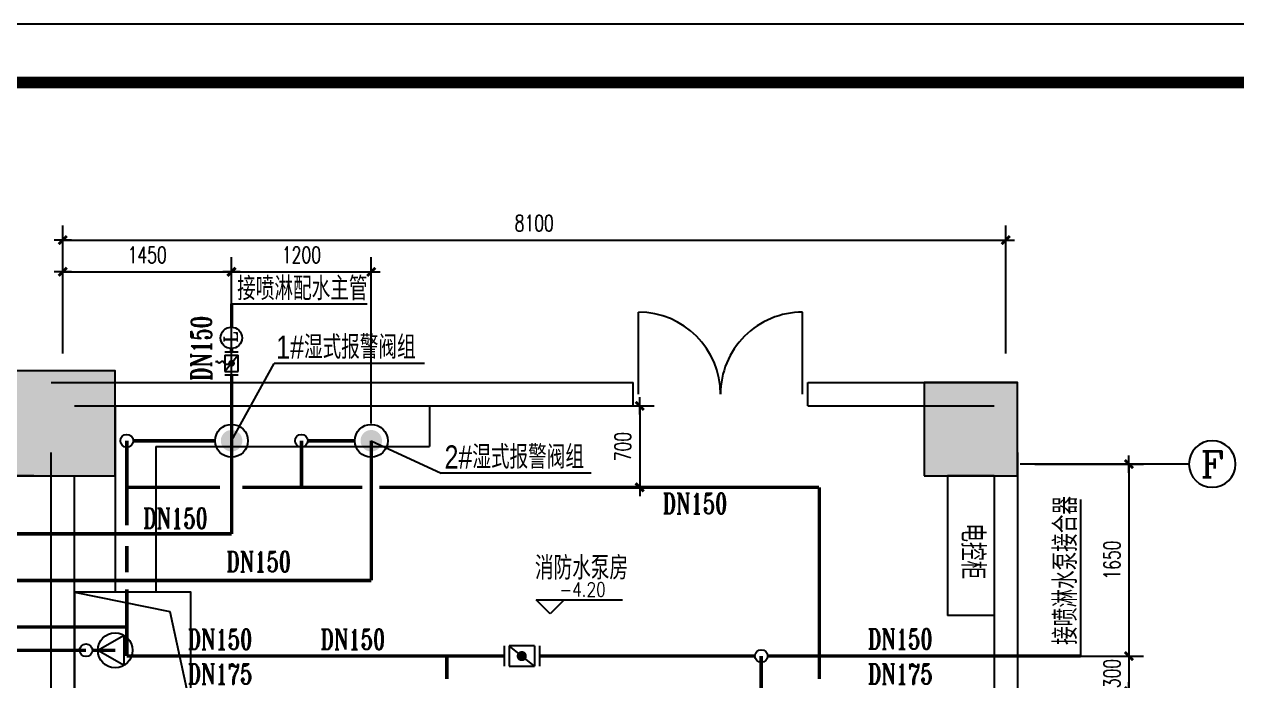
# Model space of a CAD drawing. Extents: x -1920 to 40080, y 2127 to 31827.
# Drawn here: x 3335 to 13751, y 26186 to 31827 of the extents above; entities that cross this region are included whole.
import ezdxf
from ezdxf.enums import TextEntityAlignment as Align

# ---------------------------------------------------------------- set-up
doc = ezdxf.new("R2010")
doc.units = 0
doc.header["$LTSCALE"] = 1000
doc.linetypes.add('ACAD_ISO05W100', pattern=[33, 24, -3, 0, -3, 0, -3])
doc.linetypes.add('ACAD_ISO08W100', pattern=[36, 24, -3, 6, -3])
for name, color, linetype in [('0SF废水', 4, 'ACAD_ISO08W100'), ('0STXT标注', 3, 'Continuous'), ('0SZ自喷', 11, 'ACAD_ISO05W100'), ('0管径', 2, 'Continuous'), ('0辅助', 8, 'Continuous'), ('0附件', 2, 'Continuous'), ('AXIS_TEXT', 7, 'Continuous'), ('FM', 60, 'Continuous'), ('PUB_HATCH', 8, 'Continuous'), ('WALL', 9, 'Continuous'), ('建-图框', 4, 'Continuous'), ('普消', 6, 'Continuous')]:
    doc.layers.add(name, color=color, linetype=linetype)
doc.styles.add('BZ', font='romant.shx', dxfattribs={"width": 0.7, "bigfont": 'hztxt.shx'})
doc.styles.add('COMPLEX', font='COMPLEX')
doc.styles.add('DIM_FONT', font='SIMPLEX.shx', dxfattribs={"width": 0.8})
doc.styles.add('DX', font='txt.shx', dxfattribs={"width": 0.7, "bigfont": 'hztxt.shx'})
doc.styles.add('ROMANT', font='romant.shx', dxfattribs={"width": 0.7, "height": 300})
doc.styles.add('WM', font='txt.shx', dxfattribs={"width": 0.8, "bigfont": 'hztxt.shx'})
doc.styles.add('大小相等', font='sltxt.shx', dxfattribs={"width": 0.8, "bigfont": 'hztxt.shx'})
doc.dimstyles.new('DIMA50', dxfattribs={"dimscale": 0.5, "dimtxt": 280, "dimasz": 1, "dimexe": 250, "dimexo": 300, "dimgap": 150, "dimtad": 1, "dimdec": 0, "dimdsep": 46, "dimtxsty": 'BZ', "dimblk": '_DIMX', "dimcen": 2.5, "dimclrd": 9, "dimclre": 9, "dimclrt": 256, "dimadec": 0, "dimazin": 0, "dimtfac": 1, "dimtdec": 0, "dimtix": 1, "dimtmove": 2, "dimatfit": 3, "dimldrblk": '_DIMX', "dimfxl": 1, "dimtolj": 1, "dimtzin": 0, "dimarcsym": 0})

# ---------------------------------------------------------------- blocks, each defined once
blk = doc.blocks.new('_FZH')
blk.add_lwpolyline([(-0.5, -0.5), (0.5, -0.5), (0.5, 0.5), (-0.5, 0.5)], close=True)
at = {"layer": 'PUB_HATCH'}
blk.add_solid([(-0.5, -0.5), (0.5, -0.5), (-0.5, 0.5), (0.5, 0.5)], dxfattribs=at)
blk = doc.blocks.new('_DBLK1')
for p, q in [((-0.47, 0), (-0.47, -0.47)), ((0.47, 0), (0.47, -0.47))]:
    blk.add_line(p, q)
for centre, start, end in [((-0.47, 0), 270, 0), ((0.47, 0), 180, 270)]:
    blk.add_arc(centre, 0.47, start, end)
blk = doc.blocks.new('B17')
at = {"layer": 'FM'}
for p, q in [((-1.55, 2.57), (-1.55, -2.57)), ((3, 0), (-1.55, 2.57)), ((3, 0), (-1.55, -2.57))]:
    blk.add_line(p, q, dxfattribs=at)
blk.add_circle((0, 0), 3, dxfattribs=at)
blk = doc.blocks.new('_DIMX')
blk.add_line((-150, 0), (150, 0))
at = {"const_width": 50}
blk.add_lwpolyline([(-70, -70), (70, 70)], dxfattribs=at)
blk = doc.blocks.new('*D17')
at = {"layer": '0STXT标注', "color": 9, "lineweight": -2, "transparency": 16777216}
for p, q in [((3666, 28998), (3666, 30098)), ((11766, 28998), (11766, 30098)), ((3666, 29973), (11765, 29973))]:
    blk.add_line(p, q, dxfattribs=at)
at = {"layer": 'Defpoints', "color": 0, "transparency": 16777216}
for p in [(11766, 29973), (3666, 28848, 0), (11766, 28848, 0)]:
    blk.add_point(p, dxfattribs=at)
at = {"layer": '0STXT标注', "color": 9, "lineweight": -2, "transparency": 16777216, "xscale": 0.5, "yscale": 0.5, "zscale": 0.5, "rotation": 180}
blk.add_blockref('_DIMX', (3666, 29973), dxfattribs=at)
at = {"layer": '0STXT标注', "color": 9, "lineweight": -2, "transparency": 16777216, "xscale": 0.5, "yscale": 0.5, "zscale": 0.5}
blk.add_blockref('_DIMX', (11766, 29973), dxfattribs=at)
at = {"layer": '0STXT标注', "transparency": 16777216, "insert": (7716, 30118), "char_height": 140, "attachment_point": 5, "style": 'BZ'}
blk.add_mtext('\\A1;8100', dxfattribs=at)
blk = doc.blocks.new('*D18')
at = {"layer": '0STXT标注', "color": 9, "lineweight": -2, "transparency": 16777216}
for p, q in [((3666, 28998), (3666, 29825)), ((5116, 29575), (5116, 29825)), ((3666, 29700), (5115, 29700))]:
    blk.add_line(p, q, dxfattribs=at)
at = {"layer": 'Defpoints', "color": 0, "transparency": 16777216}
for p in [(5116, 29700), (5116, 29425, 0), (3666, 28848, 0)]:
    blk.add_point(p, dxfattribs=at)
at = {"layer": '0STXT标注', "color": 9, "lineweight": -2, "transparency": 16777216, "xscale": 0.5, "yscale": 0.5, "zscale": 0.5, "rotation": 180}
blk.add_blockref('_DIMX', (3666, 29700), dxfattribs=at)
at = {"layer": '0STXT标注', "color": 9, "lineweight": -2, "transparency": 16777216, "xscale": 0.5, "yscale": 0.5, "zscale": 0.5}
blk.add_blockref('_DIMX', (5116, 29700), dxfattribs=at)
at = {"layer": '0STXT标注', "transparency": 16777216, "insert": (4391, 29845), "char_height": 140, "attachment_point": 5, "style": 'BZ'}
blk.add_mtext('\\A1;1450', dxfattribs=at)
blk = doc.blocks.new('*D44')
at = {"layer": '0STXT标注', "color": 9, "lineweight": -2, "transparency": 16777216}
for p, q in [((3416, 27948), (3055, 27948)), ((3180, 27948), (3180, 27449)), ((3416, 27448), (3055, 27448))]:
    blk.add_line(p, q, dxfattribs=at)
at = {"layer": 'Defpoints', "color": 0, "transparency": 16777216}
for p in [(3566, 27948, 0), (3180, 27448), (3566, 27448, 0)]:
    blk.add_point(p, dxfattribs=at)
at = {"layer": '0STXT标注', "color": 9, "lineweight": -2, "transparency": 16777216, "xscale": 0.5, "yscale": 0.5, "zscale": 0.5}
for p, rotation in [((3180, 27948), 90), ((3180, 27448), 270)]:
    blk.add_blockref('_DIMX', p, dxfattribs=dict(at, rotation=rotation))
at = {"layer": '0STXT标注', "transparency": 16777216, "insert": (3035, 27698), "char_height": 140, "attachment_point": 5, "rotation": 90, "style": 'BZ'}
blk.add_mtext('\\A1;500', dxfattribs=at)
blk = doc.blocks.new('*D45')
at = {"layer": '0STXT标注', "color": 9, "lineweight": -2, "transparency": 16777216}
for p, q in [((3416, 27448), (3055, 27448)), ((3180, 27449), (3180, 27449)), ((3180, 27448), (3180, 27048)), ((3084, 27048), (3055, 27048)), ((3180, 27048), (3180, 27047))]:
    blk.add_line(p, q, dxfattribs=at)
at = {"layer": 'Defpoints', "color": 0, "transparency": 16777216}
for p in [(3566, 27448, 0), (3180, 27048), (3234, 27048, 0)]:
    blk.add_point(p, dxfattribs=at)
at = {"layer": '0STXT标注', "color": 9, "lineweight": -2, "transparency": 16777216, "xscale": 0.5, "yscale": 0.5, "zscale": 0.5}
for p, rotation in [((3180, 27448), 270), ((3180, 27048), 90)]:
    blk.add_blockref('_DIMX', p, dxfattribs=dict(at, rotation=rotation))
at = {"layer": '0STXT标注', "transparency": 16777216, "insert": (3035, 27248), "char_height": 140, "attachment_point": 5, "rotation": 90, "style": 'BZ'}
blk.add_mtext('\\A1;400', dxfattribs=at)
blk = doc.blocks.new('*D48')
at = {"layer": '0STXT标注', "color": 9, "lineweight": -2, "transparency": 16777216}
for p, q in [((12016, 28048), (12949, 28048)), ((12824, 28048), (12824, 26399)), ((12016, 26398), (12949, 26398))]:
    blk.add_line(p, q, dxfattribs=at)
at = {"layer": 'Defpoints', "color": 0, "transparency": 16777216}
for p in [(11866, 28048, 0), (11866, 26398, 0), (12824, 26398)]:
    blk.add_point(p, dxfattribs=at)
at = {"layer": '0STXT标注', "color": 9, "lineweight": -2, "transparency": 16777216, "xscale": 0.5, "yscale": 0.5, "zscale": 0.5}
for p, rotation in [((12824, 28048), 90), ((12824, 26398), 270)]:
    blk.add_blockref('_DIMX', p, dxfattribs=dict(at, rotation=rotation))
at = {"layer": '0STXT标注', "transparency": 16777216, "insert": (12679, 27223), "char_height": 140, "attachment_point": 5, "rotation": 90, "style": 'BZ'}
blk.add_mtext('\\A1;1650', dxfattribs=at)
blk = doc.blocks.new('*D49')
at = {"layer": '0STXT标注', "color": 9, "lineweight": -2, "transparency": 16777216}
for p, q in [((12016, 26398), (12949, 26398)), ((12824, 26399), (12824, 26399)), ((12824, 26398), (12824, 26098)), ((12560, 26098), (12949, 26098)), ((12824, 26098), (12824, 26097))]:
    blk.add_line(p, q, dxfattribs=at)
at = {"layer": 'Defpoints', "color": 0, "transparency": 16777216}
for p in [(11866, 26398, 0), (12410, 26098, 0), (12824, 26098)]:
    blk.add_point(p, dxfattribs=at)
at = {"layer": '0STXT标注', "color": 9, "lineweight": -2, "transparency": 16777216, "xscale": 0.5, "yscale": 0.5, "zscale": 0.5}
for p, rotation in [((12824, 26398), 270), ((12824, 26098), 90)]:
    blk.add_blockref('_DIMX', p, dxfattribs=dict(at, rotation=rotation))
at = {"layer": '0STXT标注', "transparency": 16777216, "insert": (12679, 26248), "char_height": 140, "attachment_point": 5, "rotation": 90, "style": 'BZ'}
blk.add_mtext('\\A1;300', dxfattribs=at)
blk = doc.blocks.new('_AXISO')
blk.add_circle((0, 0), 0.5)
at = {"layer": 'AXIS_TEXT', "style": 'COMPLEX', "width": 1.041667}
blk.add_attdef('A', text='', height=0.56, dxfattribs=at).set_placement((-0.25, -0.28), (0.25, -0.28), align=Align.FIT)
blk = doc.blocks.new('*D51')
at = {"layer": '0STXT标注', "color": 9, "lineweight": -2, "transparency": 16777216}
for p, q in [((5116, 28626), (5116, 29825)), ((6316, 28398), (6316, 29825)), ((5116, 29700), (6315, 29700))]:
    blk.add_line(p, q, dxfattribs=at)
at = {"layer": 'Defpoints', "color": 0, "transparency": 16777216}
for p in [(6316, 29700), (5116, 28476, 0), (6316, 28248, 0)]:
    blk.add_point(p, dxfattribs=at)
at = {"layer": '0STXT标注', "color": 9, "lineweight": -2, "transparency": 16777216, "xscale": 0.5, "yscale": 0.5, "zscale": 0.5, "rotation": 180}
blk.add_blockref('_DIMX', (5116, 29700), dxfattribs=at)
at = {"layer": '0STXT标注', "color": 9, "lineweight": -2, "transparency": 16777216, "xscale": 0.5, "yscale": 0.5, "zscale": 0.5}
blk.add_blockref('_DIMX', (6316, 29700), dxfattribs=at)
at = {"layer": '0STXT标注', "transparency": 16777216, "insert": (5716, 29845), "char_height": 140, "attachment_point": 5, "style": 'BZ'}
blk.add_mtext('\\A1;1200', dxfattribs=at)
blk = doc.blocks.new('*D52')
at = {"layer": '0STXT标注', "color": 9, "lineweight": -2, "transparency": 16777216}
for p, q in [((8437, 28548), (8747, 28548)), ((8622, 28548), (8622, 27849)), ((8437, 27848), (8747, 27848))]:
    blk.add_line(p, q, dxfattribs=at)
at = {"layer": 'Defpoints', "color": 0, "transparency": 16777216}
for p in [(8287, 28548, 0), (8287, 27848, 0), (8622, 27848)]:
    blk.add_point(p, dxfattribs=at)
at = {"layer": '0STXT标注', "color": 9, "lineweight": -2, "transparency": 16777216, "xscale": 0.5, "yscale": 0.5, "zscale": 0.5}
for p, rotation in [((8622, 28548), 90), ((8622, 27848), 270)]:
    blk.add_blockref('_DIMX', p, dxfattribs=dict(at, rotation=rotation))
at = {"layer": '0STXT标注', "transparency": 16777216, "insert": (8477, 28198), "char_height": 140, "attachment_point": 5, "rotation": 90, "style": 'BZ'}
blk.add_mtext('\\A1;700', dxfattribs=at)

msp = doc.modelspace()

# ---------------------------------------------------------------- hatches: boundary and pattern name
at = {"layer": '0SZ自喷', "linetype": 'ByBlock'}
for points in [[(5205.2, 28224.3, 1), (5026.7, 28272.2, 1)], [(6405.2, 28224.3, 1), (6226.7, 28272.2, 1)]]:
    msp.add_hatch(color=60, dxfattribs=at).paths.add_polyline_path(points)

# ---------------------------------------------------------------- linework, layer by layer
at = {"layer": '0SF废水', "const_width": 30}
for points in [[(3866, 26448.2), (2560.9, 26448.2)], [(3921, 26448.2), (4116, 26448.2)]]:
    msp.add_lwpolyline(points, dxfattribs=at)
at = {"layer": '0SZ自喷', "elevation": 0}
for points, const_width in [([(5116, 29224.5), (5116, 29425)], 30), ([(5116, 29013.7), (5116, 29040.7)], 31.5), ([(5116, 29013.7), (5116, 29040.7)], 30), ([(5116, 29013.7), (5116, 29040.7)], 30), ([(5116, 29013.7), (5116, 29040.7)], 30), ([(5116, 28248.2), (5116, 28813.7)], 30), ([(4216, 28248.2), (4216, 27520.3)], 30), ([(4271, 28248.2), (4974.9, 28248.2)], 30), ([(5116, 28248.2), (5116, 27448.2)], 30), ([(5716, 28248.2), (5716, 27848.2)], 30), ([(5771, 28248.2), (6174.9, 28248.2)], 30), ([(6316, 28248.2), (6316, 27048.2)], 30), ([(4216, 27344), (4216, 27118.9)], 30), ([(4216, 26971.4), (4216, 26398.2)], 30), ([(4216, 26398.2), (7456.5, 26398.2)], 30), ([(6965.3, 26398.2), (6965.3, 26202.1)], 30), ([(7761.3, 26398.2), (9611, 26398.2)], 30), ([(9666, 26398.2), (9666, 23964.1)], 30), ([(9721, 26398.2), (10165.3, 26398.2)], 30), ([(10165.3, 26398.2), (10165.3, 26202.1)], 30), ([(10165.3, 26398.2), (12410.1, 26398.2)], 30)]:
    msp.add_lwpolyline(points, dxfattribs=dict(at, const_width=const_width))
at = {"layer": '0SZ自喷', "const_width": 30}
for points in [[(4216, 27848.2), (5017.3, 27848.2)], [(5208.2, 27848.2), (6239.2, 27848.2)], [(6385.1, 27848.2), (10162.5, 27848.2)], [(10165.3, 27848.2), (10165.3, 26398.2)], [(2833.3, 27448.2), (5116, 27448.2)], [(2833.3, 27048.2), (6316, 27048.2)], [(2560.9, 26648.2), (4216, 26648.2)]]:
    msp.add_lwpolyline(points, dxfattribs=at)
at = {"layer": '0SZ自喷', "color": 60, "linetype": 'ByBlock'}
for centre in [(5116, 28248.2, 0), (6316, 28248.2, 0)]:
    msp.add_circle(centre, 141, dxfattribs=at)
at = {"layer": '0辅助'}
for p, q in [((3566, 28748.2, 0), (8566, 28748.2, 0)), ((8566, 28548.2, 0), (8566, 28748.2, 0)), ((10066, 28748.2, 0), (11866, 28748.2, 0)), ((10066, 28548.2, 0), (10066, 28748.2, 0)), ((3766, 28548.2, 0), (8566, 28548.2, 0)), ((4116, 28548.2, 0), (4116, 26948.2, 0)), ((6816, 28548.2, 0), (6816, 28198.7, 0)), ((10066, 28548.2, 0), (11666, 28548.2, 0)), ((3566, 22148.2, 0), (3566, 28148.2)), ((4466, 28198.7, 0), (6816, 28198.7, 0)), ((4466, 28198.7, 0), (4466, 26948.2, 0)), ((11866, 28148.2), (11866, 22148.2, 0)), ((13340.1, 28048.2), (11890.4, 28048.2)), ((3766, 22148.2, 0), (3766, 27948.2)), ((11666, 27948.2), (11666, 22148.2, 0)), ((7852.4, 26761.2, 0), (7732.4, 26881.2, 0)), ((7732.4, 26881.2, 0), (7972.4, 26881.2, 0)), ((7743.6, 26881.2, 0), (8474.7, 26881.2, 0)), ((7972.4, 26881.2, 0), (7852.4, 26761.2, 0))]:
    msp.add_line(p, q, dxfattribs=at)
msp.add_lwpolyline([(3766, 25948.2), (4766, 25948.2), (4766, 26948.2), (3766, 26948.2)], close=True, dxfattribs=at)
at = {"layer": '0辅助', "flags": 128}
msp.add_lwpolyline([(3766, 26948.2), (4586.9, 26780.3), (4766, 25948.2)], dxfattribs=at)
at = {"layer": '0附件', "color": 60}
for p, q in [((5058.8, 29013.7, 0), (5173.1, 29013.7, 0)), ((5058.8, 28985.2, 0), (5173.1, 28985.2, 0)), ((5058.8, 28985.2, 0), (5058.8, 28842.3, 0)), ((5173.1, 28985.2, 0), (5058.8, 28842.3, 0)), ((5173.1, 28842.3, 0), (5173.1, 28985.2, 0)), ((5058.8, 28842.3, 0), (5173.1, 28842.3, 0)), ((5058.8, 28813.7, 0), (5173.1, 28813.7, 0)), ((7456.5, 26485.3, 0), (7456.5, 26311.2, 0)), ((7500, 26485.3, 0), (7500, 26311.2, 0)), ((7717.7, 26485.3, 0), (7500, 26485.3, 0)), ((7717.7, 26311.2, 0), (7500, 26485.3, 0)), ((7717.7, 26485.3, 0), (7717.7, 26311.2, 0)), ((7761.3, 26485.3, 0), (7761.3, 26311.2, 0)), ((7500, 26311.2, 0), (7717.7, 26311.2, 0))]:
    msp.add_line(p, q, dxfattribs=at)
at = {"layer": '0附件', "color": 60, "const_width": 28.6, "elevation": 0}
msp.add_lwpolyline([(5116, 28928, -1), (5116, 28899.4, -1)], format="xyb", close=True, dxfattribs=at)
at = {"layer": '0附件', "color": 60, "extrusion": (-1.4405e-10, -1.09487e-09, 1), "const_width": 43.5, "elevation": 0}
msp.add_lwpolyline([(7630.6, 26398.2, -1), (7587.1, 26398.2, -1)], format="xyb", close=True, dxfattribs=at)
at = {"layer": '0附件', "color": 60}
msp.add_circle((5113.7, 29132.6, 0), 91.9, dxfattribs=at)
at = {"layer": '0附件', "color": 2}
for centre in [(4216, 28248.2, 0), (5716, 28248.2, 0), (9666, 26398.2, 0)]:
    msp.add_circle(centre, 55, dxfattribs=at)
at = {"layer": '0附件', "color": 60, "linetype": 'ByBlock'}
msp.add_circle((3866, 26448.2), 55, dxfattribs=at)
at = {"layer": 'FM', "elevation": 0}
msp.add_lwpolyline([(5095, 28918.6, -0.7958846), (5056.6, 28916.3, 0.6500041), (5020.4, 28921.1, -0.6503831), (4999.9, 28923.8, 0.5652503), (4987.4, 28927.1, -0.4619316), (4978, 28927.9, 0.0640388)], format="xyb", dxfattribs=at)
at = {"layer": 'WALL'}
for p, q in [((11666, 27948.2), (11266, 27948.2)), ((11266, 27948.2, 0), (11266, 26748.2, 0)), ((11666, 27948.2), (11666, 26748.2, 0)), ((11666, 26748.2, 0), (11266, 26748.2, 0))]:
    msp.add_line(p, q, dxfattribs=at)
at = {"layer": '建-图框'}
msp.add_lwpolyline([(-1919.5, 2127.2), (40080.5, 2127.2), (40080.5, 31827.2), (-1919.5, 31827.2)], close=True, dxfattribs=at)
at = {"layer": '建-图框', "const_width": 100}
msp.add_lwpolyline([(580.5, 2627.2), (39580.5, 2627.2), (39580.5, 31327.2), (580.5, 31327.2)], close=True, dxfattribs=at)
at = {"layer": '普消', "color": 9}
for p, q in [((5116, 29425, 0), (6279.8, 29425, 0)), ((5116, 28248.2, 0), (5482.8, 28912.9, 0)), ((6773.3, 28912.9, 0), (5482.8, 28912.9, 0)), ((6316, 28248.2, 0), (6915.8, 27970.9, 0)), ((8206.3, 27970.9, 0), (6915.8, 27970.9, 0)), ((12410.1, 26398.2, 0), (12410.1, 27744.1, 0))]:
    msp.add_line(p, q, dxfattribs=at)

# ---------------------------------------------------------------- block references
at = {"layer": '0辅助', "xscale": 1500, "yscale": 1500, "zscale": 1500, "rotation": 180}
msp.add_blockref('_DBLK1', (9316, 28648.2, 0), dxfattribs=at)
at = {"layer": '0辅助', "color": 252, "zscale": 600}
for p, xscale, yscale in [((3666, 28398.2), 900, 900), ((11466, 28348.2, 0), 800, 800)]:
    msp.add_blockref('_FZH', p, dxfattribs=dict(at, xscale=xscale, yscale=yscale))
at = {"layer": '0辅助'}
ref = msp.add_blockref('_AXISO', (13540.1, 28048.2), dxfattribs=dict(at, xscale=-400, yscale=400, zscale=400))
ref.add_attrib('A', 'F', dxfattribs={"layer": 'AXIS_TEXT', "height": 224, "style": 'COMPLEX', "width": 1.171875}).set_placement((13440.1, 27936.2), (13640.1, 27936.2), align=Align.FIT)
at = {"layer": '0附件', "color": 60, "linetype": 'ByBlock', "extrusion": (1.09487e-09, 1.4405e-10, 1), "xscale": 49.99999999744121, "yscale": 50, "zscale": 49.99999999999999, "rotation": 180.0008014672039}
msp.add_blockref('B17', (4116, 26448.2, 0), dxfattribs=at)

# ---------------------------------------------------------------- texts
at = {"layer": '0STXT标注', "color": 60, "style": '大小相等', "width": 0.8}
for s, p in [('接喷淋配水主管', (5163.8, 29456, 0)), ('1#湿式报警阀组', (5499.6, 28952.5, 0)), ('2#湿式报警阀组', (6945.7, 28008.6, 0))]:
    msp.add_text(s, height=200, dxfattribs=at).set_placement(p)
msp.add_text('接喷淋水泵接合器', height=200, rotation=90, dxfattribs=at).set_placement((12379.1, 26494.4, 0))
at = {"layer": '0管径', "color": 3, "linetype": 'Continuous', "style": 'ROMANT', "width": 0.7}
for s, rotation, p in [('DN150', 90, (4943, 28763.6, 0)), ('DN150', 0, (8818.2, 27621.8, 0)), ('DN150', 0, (4354.8, 27495.5, 0)), ('DN150', 0, (5070, 27123.1, 0)), ('DN150', 0, (4737, 26455, 0)), ('DN150', 0, (5878.7, 26455, 0)), ('DN150', 0, (10581.1, 26457.1, 0)), ('DN175', 0, (4737, 26157.1, 0)), ('DN175', 0, (10581.1, 26157.1, 0))]:
    msp.add_text(s, height=175, rotation=rotation, dxfattribs=at).set_placement(p)
at = {"layer": '0辅助', "style": 'DX', "width": 0.8}
msp.add_text('消防水泵房', height=200, dxfattribs=at).set_placement((7722, 27055.6, 0))
at = {"layer": '0辅助', "style": 'DIM_FONT', "width": 0.8}
msp.add_text('-4.20', height=120, dxfattribs=at).set_placement((8329.8, 26909.5, 0), align=Align.RIGHT)
at = {"layer": '0附件', "color": 60, "style": 'ROMANT'}
msp.add_text('L', height=115.9, rotation=90, dxfattribs=at).set_placement((5166.9, 29090.4, 0))
at = {"layer": '普消', "color": 3, "insert": (11483.6, 27058.5, 0), "char_height": 200, "attachment_point": 6, "rotation": 270, "style": 'WM'}
msp.add_mtext('电控柜', dxfattribs=at)

# ---------------------------------------------------------------- dimensions: what is measured, and where the dimension line sits
at = {"layer": '0STXT标注'}
for base, p1, p2, picture, middle in [((11766, 29972.7, 0), (3666, 28848.2), (11766, 28848.2), '*D17', (7716, 30117.7, 0)), ((5116, 29699.7, 0), (3666, 28848.2), (5116, 29425, 0), '*D18', (4391, 29844.7, 0)), ((6316, 29699.7, 0), (5116, 28476.1, 0), (6316, 28248.2, 0), '*D51', (5716, 29844.7, 0))]:
    dim = msp.add_linear_dim(base=base, p1=p1, p2=p2, dimstyle='DIMA50', dxfattribs=at)
    dim.commit()
    dim.dimension.update_dxf_attribs({"geometry": picture, "text_midpoint": middle})
for base, p1, p2, picture, middle in [((8622.4, 27848.2, 0), (8287, 28548.2, 0), (8287, 27848.2), '*D52', (8477.4, 28198.2, 0)), ((12824.3, 26398.2, 0), (11866, 28048.2), (11866, 26398.2, 0), '*D48', (12679.3, 27223.2, 0)), ((3179.6, 27448.2, 0), (3566, 27948.2), (3566, 27448.2), '*D44', (3034.6, 27698.2, 0)), ((3179.6, 27048.2, 0), (3566, 27448.2), (3233.6, 27048.2), '*D45', (3034.6, 27248.2, 0)), ((12824.3, 26098.2, 0), (11866, 26398.2, 0), (12410.1, 26098.2, 0), '*D49', (12679.3, 26248.2, 0))]:
    dim = msp.add_linear_dim(base=base, p1=p1, p2=p2, angle=90, dimstyle='DIMA50', dxfattribs=at)
    dim.commit()
    dim.dimension.update_dxf_attribs({"geometry": picture, "text_midpoint": middle})

doc.saveas('drawing.dxf')
